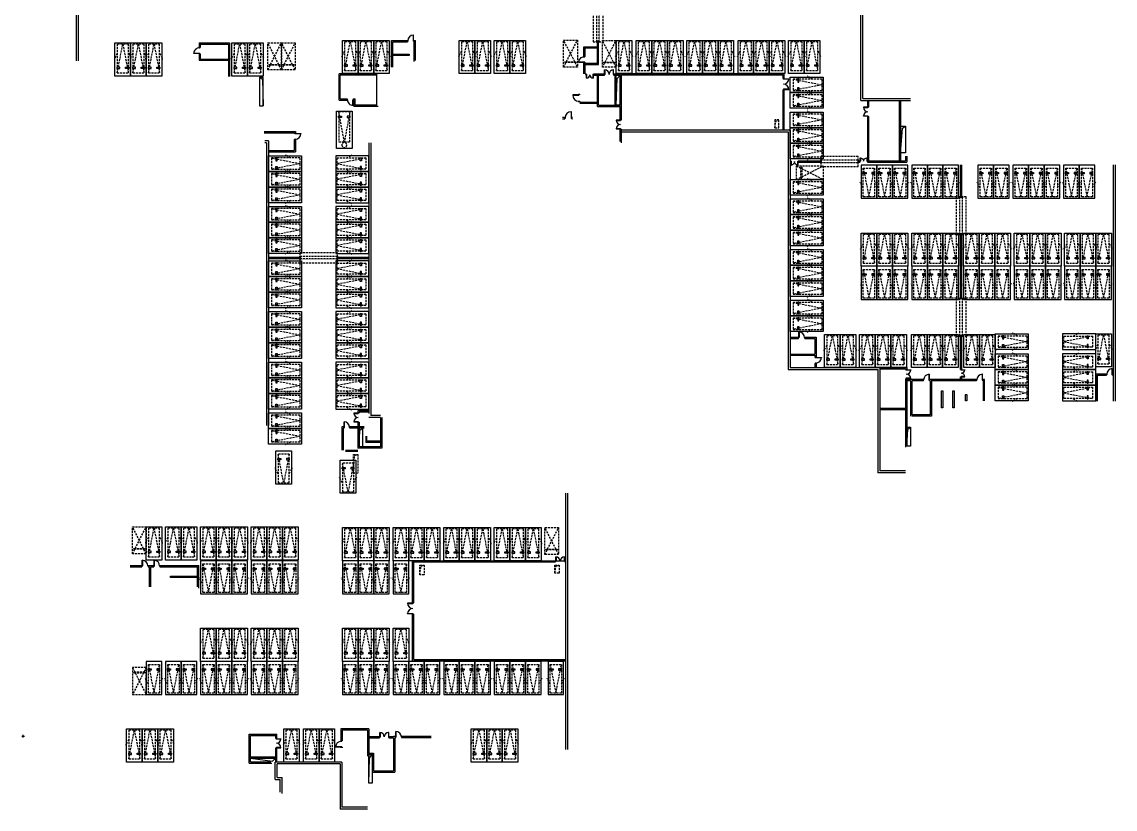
# Model space of a CAD drawing. Header units: millimetres. Extents: x -248992 to 1906102, y -24098 to 332602.
# Drawn here: x 242017 to 416967, y -11675 to 114218 of the extents above; entities that cross this region are included whole.
import ezdxf

# ---------------------------------------------------------------- set-up
doc = ezdxf.new("R2010")
doc.units = ezdxf.units.MM
doc.header["$LTSCALE"] = 100
for name, pattern in [('A6-DK-B1F$0$$0$HIDDEN2', [4.7625, 3.175, -1.5875]), ('A6-DK-B1F$0$HIDDEN2', [4.7625, 3.175, -1.5875]), ('A6-DK-B1F$0$X-DK-BF1$0$X-DK-BF1$0$DK-WALL-B1F$0$HIDDEN2', [4.7625, 3.175, -1.5875])]:
    doc.linetypes.add(name, pattern=pattern)
doc.layers.get('Defpoints').update_dxf_attribs({"color": 189})
for name, color, linetype in [('A6-DK-B1F$0$$0$A-DOOR', 190, 'Continuous'), ('A6-DK-B1F$0$$0$A-PRKG', 175, 'A6-DK-B1F$0$$0$HIDDEN2'), ('A6-DK-B1F$0$$0$A-WALL', 2, 'Continuous'), ('A6-DK-B1F$0$A-CONC', 30, 'Continuous'), ('A6-DK-B1F$0$A-DOOR', 190, 'Continuous'), ('A6-DK-B1F$0$A-HOLE-FLOR', 242, 'Continuous'), ('A6-DK-B1F$0$A-PRKG', 175, 'A6-DK-B1F$0$HIDDEN2'), ('A6-DK-B1F$0$A-PRKG-SIGN', 252, 'Continuous'), ('A6-DK-B1F$0$A-VOID', 221, 'A6-DK-B1F$0$HIDDEN2'), ('A6-DK-B1F$0$A-WALL', 2, 'Continuous'), ('A6-DK-B1F$0$G-CODT-BLDG', 102, 'Continuous'), ('A6-DK-B1F$0$X-DK-BF1$0$X-DK-BF1$0$DK-WALL-B1F$0$A-DOOR', 190, 'Continuous')]:
    doc.layers.add(name, color=color, linetype=linetype)

# ---------------------------------------------------------------- blocks, each defined once
blk = doc.blocks.new('A6-DK-B1F$0$侧放停车位')
blk.add_lwpolyline([(350, 5700), (1250, 900), (2150, 5700)])
blk.add_lwpolyline([(350, 5700), (2150, 5700), (2150, 900), (350, 900)], close=True)
blk.add_circle((1250, 370, 0), 400)
at = {"layer": 'A6-DK-B1F$0$A-PRKG-SIGN'}
for points in [[(0, -200), (2500, -200), (2500, 5800), (0, 5800)], [(300, 5000), (800, 5000), (800, 4800), (300, 4800)], [(2200, 5000), (1700, 5000), (1700, 4800), (2200, 4800)]]:
    blk.add_lwpolyline(points, close=True, dxfattribs=at)
blk = doc.blocks.new('A6-DK-B1F$0$标准车位')
blk.add_lwpolyline([(350, 4600), (1250, 0), (2150, 4600)])
blk.add_lwpolyline([(350, 4600), (2150, 4600), (2150, 0), (350, 0)], close=True)
at = {"layer": 'A6-DK-B1F$0$A-PRKG-SIGN'}
for points in [[(0, -200), (2500, -200), (2500, 5100), (0, 5100)], [(300, 3900), (800, 3900), (800, 3700), (300, 3700)], [(2200, 3900), (1700, 3900), (1700, 3700), (2200, 3700)]]:
    blk.add_lwpolyline(points, close=True, dxfattribs=at)
at = {"layer": 'Defpoints', "color": 8, "linetype": 'A6-DK-B1F$0$HIDDEN2', "extrusion": (-5.18032e-09, 4.96178e-22, 1), "elevation": 0}
for points in [[(350, 1500), (-145, 2357)], [(2150, 1500), (2645, 2357)]]:
    blk.add_lwpolyline(points, dxfattribs=at)
blk = doc.blocks.new('A6-DK-B1F$0$A-ZONE')
for points in [[(-200, 0), (200, 0)], [(0, -200), (0, 200)]]:
    blk.add_lwpolyline(points)
blk = doc.blocks.new('*U443')
at = {"linetype": 'ByBlock', "lineweight": -2}
for points in [[(0, -35), (50, -35), (50, 35), (0, 35)], [(1750, -35), (1800, -35), (1800, 35), (1750, 35)], [(85, -885), (85, -35), (50, -35), (50, -885)], [(1715, -885), (1715, -35), (1750, -35), (1750, -885)]]:
    blk.add_lwpolyline(points, close=True, dxfattribs=at)
for centre, start, end in [((50, -35), 270, 0), ((1750, -35), 180, 270)]:
    blk.add_arc(centre, 850, start, end, dxfattribs=at)
blk = doc.blocks.new('*U463')
at = {"linetype": 'ByBlock', "lineweight": -2}
for points in [[(0, 35), (50, 35), (50, -35), (0, -35)], [(85, 735), (85, 35), (50, 35), (50, 735)], [(1415, 735), (1415, 35), (1450, 35), (1450, 735)], [(1450, 35), (1500, 35), (1500, -35), (1450, -35)]]:
    blk.add_lwpolyline(points, close=True, dxfattribs=at)
for centre, start, end in [((50, 35), 0, 90), ((1450, 35), 90, 180)]:
    blk.add_arc(centre, 700, start, end, dxfattribs=at)
blk = doc.blocks.new('*U446')
at = {"layer": 'A6-DK-B1F$0$X-DK-BF1$0$X-DK-BF1$0$DK-WALL-B1F$0$A-DOOR', "linetype": 'A6-DK-B1F$0$X-DK-BF1$0$X-DK-BF1$0$DK-WALL-B1F$0$HIDDEN2'}
for p, q in [((-200, 6000), (-200, 0)), ((200, 6000), (200, 0))]:
    blk.add_line(p, q, dxfattribs=at)
blk.add_lwpolyline([(-800, 0), (800, 0), (800, 6000), (-800, 6000), (-800, 0)], close=True, dxfattribs=at)
at = {"layer": 'A6-DK-B1F$0$X-DK-BF1$0$X-DK-BF1$0$DK-WALL-B1F$0$A-DOOR'}
for points in [[(-208, 5935), (-210, 5935), (-210, 5925), (-200, 5925), (-200, 6000), (-260, 6000), (-260, 5925), (-250, 5925), (-250, 5935), (-252, 5935), (-252, 5927), (-258, 5927), (-258, 5998), (-202, 5998), (-202, 5927), (-208, 5927)], [(208, 5935), (210, 5935), (210, 5925), (200, 5925), (200, 6000), (260, 6000), (260, 5925), (250, 5925), (250, 5935), (252, 5935), (252, 5927), (258, 5927), (258, 5998), (202, 5998), (202, 5927), (208, 5927)], [(-208, 65), (-210, 65), (-210, 75), (-200, 75), (-200, 0), (-260, 0), (-260, 75), (-250, 75), (-250, 65), (-252, 65), (-252, 73), (-258, 73), (-258, 2), (-202, 2), (-202, 73), (-208, 73)], [(208, 65), (210, 65), (210, 75), (200, 75), (200, 0), (260, 0), (260, 75), (250, 75), (250, 65), (252, 65), (252, 73), (258, 73), (258, 2), (202, 2), (202, 73), (208, 73)]]:
    blk.add_lwpolyline(points, close=True, dxfattribs=at)
at = {"layer": 'A6-DK-B1F$0$X-DK-BF1$0$X-DK-BF1$0$DK-WALL-B1F$0$A-DOOR', "linetype": 'A6-DK-B1F$0$X-DK-BF1$0$X-DK-BF1$0$DK-WALL-B1F$0$HIDDEN2', "const_width": 20}
for points in [[(-230, 5998), (-230, 2)], [(230, 5998), (230, 2)]]:
    blk.add_lwpolyline(points, dxfattribs=at)
at = {"layer": 'A6-DK-B1F$0$X-DK-BF1$0$X-DK-BF1$0$DK-WALL-B1F$0$A-DOOR'}
for points in [[(-200, 5925), (200, 5925)], [(-200, 75), (200, 75)]]:
    blk.add_lwpolyline(points, dxfattribs=at)
blk = doc.blocks.new('A6-DK-B1F$0$$0$A$C46FA2BC5')
at = {"layer": 'A6-DK-B1F$0$$0$A-PRKG', "color": 6, "linetype": 'ByBlock'}
blk.add_lwpolyline([(-2200, 0), (0, 0), (0, -4300), (-2200, -4300)], close=True, dxfattribs=at)
at = {"layer": 'A6-DK-B1F$0$$0$A-PRKG', "color": 6}
for points in [[(0, -4300), (-2200, 0)], [(-2200, -4300), (0, 0)]]:
    blk.add_lwpolyline(points, dxfattribs=at)
blk.add_lwpolyline([(-2000, -3450), (-200, -3450), (-200, -3570), (-2000, -3570)], close=True, dxfattribs=at)
blk = doc.blocks.new('*U442')
at = {"linetype": 'ByBlock', "lineweight": -2}
for points in [[(0, -35), (50, -35), (50, 35), (0, 35)], [(1450, -35), (1500, -35), (1500, 35), (1450, 35)], [(85, -735), (85, -35), (50, -35), (50, -735)], [(1415, -735), (1415, -35), (1450, -35), (1450, -735)]]:
    blk.add_lwpolyline(points, close=True, dxfattribs=at)
for centre, start, end in [((50, -35), 270, 0), ((1450, -35), 180, 270)]:
    blk.add_arc(centre, 700, start, end, dxfattribs=at)
blk = doc.blocks.new('*U454')
at = {"color": 0, "linetype": 'ByBlock', "lineweight": -2}
for points in [[(50, 35), (0, 35), (0, -35), (50, -35)], [(85, 935), (85, 35), (50, 35), (50, 935)], [(1000, 35), (950, 35), (950, -35), (1000, -35)]]:
    blk.add_lwpolyline(points, close=True, dxfattribs=at)
blk.add_arc((50, 35), 900, 360, 90, dxfattribs=at)
blk = doc.blocks.new('*U453')
at = {"linetype": 'ByBlock', "lineweight": -2}
for points in [[(0, 35), (50, 35), (50, -35), (0, -35)], [(85, 585), (85, 35), (50, 35), (50, 585)], [(1115, 585), (1115, 35), (1150, 35), (1150, 585)], [(1150, 35), (1200, 35), (1200, -35), (1150, -35)]]:
    blk.add_lwpolyline(points, close=True, dxfattribs=at)
for centre, start, end in [((50, 35), 0, 90), ((1150, 35), 90, 180)]:
    blk.add_arc(centre, 550, start, end, dxfattribs=at)
blk = doc.blocks.new('*U457')
at = {"color": 0, "linetype": 'ByBlock', "lineweight": -2}
for points in [[(35, -50), (35, 0), (-35, 0), (-35, -50)], [(35, -1000), (35, -950), (-35, -950), (-35, -1000)], [(935, -85), (35, -85), (35, -50), (935, -50)]]:
    blk.add_lwpolyline(points, close=True, dxfattribs=at)
blk.add_arc((35, -50), 900, 270, 360, dxfattribs=at)
blk = doc.blocks.new('*U445')
at = {"color": 0, "linetype": 'ByBlock', "lineweight": -2}
for points in [[(-1000, -35), (-950, -35), (-950, 35), (-1000, 35)], [(-50, -35), (0, -35), (0, 35), (-50, 35)], [(-85, -935), (-85, -35), (-50, -35), (-50, -935)]]:
    blk.add_lwpolyline(points, close=True, dxfattribs=at)
blk.add_arc((-50, -35), 900, 180, 270, dxfattribs=at)
blk = doc.blocks.new('*U447')
at = {"color": 0, "linetype": 'ByBlock', "lineweight": -2}
for points in [[(-1000, 35), (-950, 35), (-950, -35), (-1000, -35)], [(-85, 935), (-85, 35), (-50, 35), (-50, 935)], [(-50, 35), (0, 35), (0, -35), (-50, -35)]]:
    blk.add_lwpolyline(points, close=True, dxfattribs=at)
blk.add_arc((-50, 35), 900, 90, 180, dxfattribs=at)
blk = doc.blocks.new('*U476')
at = {"linetype": 'ByBlock', "lineweight": -2}
for points in [[(0, 35), (50, 35), (50, -35), (0, -35)], [(85, 885), (85, 35), (50, 35), (50, 885)], [(1715, 885), (1715, 35), (1750, 35), (1750, 885)], [(1750, 35), (1800, 35), (1800, -35), (1750, -35)]]:
    blk.add_lwpolyline(points, close=True, dxfattribs=at)
for centre, start, end in [((50, 35), 0, 90), ((1750, 35), 90, 180)]:
    blk.add_arc(centre, 850, start, end, dxfattribs=at)
blk = doc.blocks.new('*U461')
at = {"color": 0, "linetype": 'ByBlock', "lineweight": -2}
for points in [[(-1100, 35), (-1050, 35), (-1050, -35), (-1100, -35)], [(-85, 1035), (-85, 35), (-50, 35), (-50, 1035)], [(-50, 35), (0, 35), (0, -35), (-50, -35)]]:
    blk.add_lwpolyline(points, close=True, dxfattribs=at)
blk.add_arc((-50, 35), 1000, 90, 180, dxfattribs=at)
blk = doc.blocks.new('*U467')
at = {"linetype": 'ByBlock', "lineweight": -2}
for points in [[(0, -35), (50, -35), (50, 35), (0, 35)], [(1150, -35), (1200, -35), (1200, 35), (1150, 35)], [(85, -585), (85, -35), (50, -35), (50, -585)], [(1115, -585), (1115, -35), (1150, -35), (1150, -585)]]:
    blk.add_lwpolyline(points, close=True, dxfattribs=at)
for centre, start, end in [((50, -35), 270, 0), ((1150, -35), 180, 270)]:
    blk.add_arc(centre, 550, start, end, dxfattribs=at)
blk = doc.blocks.new('*U468')
at = {"color": 0, "linetype": 'ByBlock', "lineweight": -2}
for points in [[(50, 35), (0, 35), (0, -35), (50, -35)], [(85, 935), (85, 35), (50, 35), (50, 935)], [(1000, 35), (950, 35), (950, -35), (1000, -35)]]:
    blk.add_lwpolyline(points, close=True, dxfattribs=at)
blk.add_arc((50, 35), 900, 360, 90, dxfattribs=at)
blk = doc.blocks.new('*U452')
at = {"color": 0, "linetype": 'ByBlock', "lineweight": -2}
for points in [[(50, 35), (0, 35), (0, -35), (50, -35)], [(85, 935), (85, 35), (50, 35), (50, 935)], [(1000, 35), (950, 35), (950, -35), (1000, -35)]]:
    blk.add_lwpolyline(points, close=True, dxfattribs=at)
blk.add_arc((50, 35), 900, 360, 90, dxfattribs=at)
blk = doc.blocks.new('*U458')
at = {"color": 0, "linetype": 'ByBlock', "lineweight": -2}
for points in [[(-1000, -35), (-950, -35), (-950, 35), (-1000, 35)], [(-50, -35), (0, -35), (0, 35), (-50, 35)], [(-85, -935), (-85, -35), (-50, -35), (-50, -935)]]:
    blk.add_lwpolyline(points, close=True, dxfattribs=at)
blk.add_arc((-50, -35), 900, 180, 270, dxfattribs=at)
blk = doc.blocks.new('*U469')
at = {"linetype": 'ByBlock', "lineweight": -2}
for points in [[(35, 1150), (35, 1200), (-35, 1200), (-35, 1150)], [(35, 0), (35, 50), (-35, 50), (-35, 0)], [(585, 1115), (35, 1115), (35, 1150), (585, 1150)], [(585, 85), (35, 85), (35, 50), (585, 50)]]:
    blk.add_lwpolyline(points, close=True, dxfattribs=at)
for centre, start, end in [((35, 1150), 270, 0), ((35, 50), 0, 90)]:
    blk.add_arc(centre, 550, start, end, dxfattribs=at)
blk = doc.blocks.new('*U471')
at = {"linetype": 'ByBlock', "lineweight": -2}
for points in [[(-585, 1115), (-35, 1115), (-35, 1150), (-585, 1150)], [(-585, 85), (-35, 85), (-35, 50), (-585, 50)], [(-35, 1150), (-35, 1200), (35, 1200), (35, 1150)], [(-35, 0), (-35, 50), (35, 50), (35, 0)]]:
    blk.add_lwpolyline(points, close=True, dxfattribs=at)
for centre, start, end in [((-35, 1150), 180, 270), ((-35, 50), 90, 180)]:
    blk.add_arc(centre, 550, start, end, dxfattribs=at)
blk = doc.blocks.new('*U473')
at = {"color": 0, "linetype": 'ByBlock', "lineweight": -2}
for points in [[(50, -35), (0, -35), (0, 35), (50, 35)], [(1000, -35), (950, -35), (950, 35), (1000, 35)], [(85, -935), (85, -35), (50, -35), (50, -935)]]:
    blk.add_lwpolyline(points, close=True, dxfattribs=at)
blk.add_arc((50, -35), 900, 270, 0, dxfattribs=at)

msp = doc.modelspace()

# ---------------------------------------------------------------- linework, layer by layer
at = {"layer": 'A6-DK-B1F$0$$0$A-WALL'}
for p, q in [((293516.9, 49440), (293516.9, 49240)), ((294516.9, 49440), (294516.9, 49240)), ((293266.8, -775, 0), (293066.8, -775, 0)), ((301796.9, -75, 0), (301496.9, -75, 0)), ((301796.9, -275), (301696.9, -275)), ((301796.9, -75), (301796.9, -275)), ((302796.9, -75), (302796.9, -275)), ((307516.9, -75), (302796.9, -75, 0)), ((307516.9, -275), (302796.9, -275)), ((293266.8, -1775, 0), (293066.8, -1775, 0))]:
    msp.add_line(p, q, dxfattribs=at)
at = {"layer": 'A6-DK-B1F$0$A-CONC'}
for p, q in [((376266.9, 101640, 0), (376266.9, 152400)), ((376566.9, 101940, 0), (376566.9, 152100)), ((250716.9, 127600), (250716.9, 107970)), ((251016.9, 127600), (251016.9, 107970)), ((337946.9, 96950), (364966.9, 96950)), ((337946.9, 96650), (364666.9, 96650)), ((364666.9, 96650), (364666.9, 58630)), ((364966.9, 96950), (364966.9, 58930)), ((281466.9, 95200), (280872.1, 95200)), ((281166.9, 94900), (280872.1, 94900)), ((281166.9, 94900), (281166.9, 49650)), ((281466.9, 95200), (281466.9, 49650)), ((297566.9, 94900), (297566.9, 51600, 0)), ((297866.9, 94900), (297866.9, 51250)), ((416666.9, 91358.9), (416666.9, 53560)), ((416966.9, 91358.9), (416966.9, 53560)), ((364666.9, 58630), (379016.9, 58630)), ((364966.9, 58930), (379316.9, 58930)), ((379016.9, 58630), (379016.9, 42110)), ((379316.9, 58930), (379316.9, 42410)), ((299413, 50950), (297566.9, 50950)), ((299413, 51250), (297866.9, 51250)), ((383416.9, 42110), (379016.9, 42110)), ((383416.9, 42410), (379316.9, 42410)), ((329016.9, 38850), (329016.9, -2125)), ((329316.9, 38850), (329316.9, -2125)), ((282527.1, -6950, 0), (282527.1, -4150, 0)), ((293226.9, -4150), (282536.2, -4150, 0)), ((292926.9, -4450), (282877.1, -4450, 0)), ((282877.1, -6600, 0), (282877.1, -4450, 0)), ((292926.9, -4450), (292926.9, -11675)), ((293226.9, -4150), (293226.9, -11375)), ((282527.1, -6950, 0), (283326.9, -6950)), ((282877.1, -6600, 0), (283676.9, -6600)), ((283326.9, -8971), (283326.9, -6950)), ((283676.9, -9175.8), (283676.9, -6600)), ((297316.9, -11675), (292926.9, -11675)), ((297316.9, -11375), (293226.9, -11375))]:
    msp.add_line(p, q, dxfattribs=at)
at = {"layer": 'A6-DK-B1F$0$A-CONC', "elevation": 0}
for points in [[(376266.9, 101640), (383116.9, 101640), (383116.9, 101640)], [(376566.9, 101940), (382716.9, 101940), (382716.9, 101940), (384216.9, 101940)], [(383116.9, 101640), (384216.9, 101640)]]:
    msp.add_lwpolyline(points, dxfattribs=at)
at = {"layer": 'A6-DK-B1F$0$A-HOLE-FLOR'}
for points in [[(280611.9, 105305), (280061.9, 105305), (280061.9, 100805), (280611.9, 100805)], [(337136.9, 105690), (337746.9, 105690), (337746.9, 100890), (337136.9, 100890)], [(382616.9, 97538.9), (383418, 97538.9), (383418, 93260), (382616.9, 93260)], [(296566.9, 49240), (295966.9, 49240), (295966.9, 46250), (296566.9, 46250)], [(297526.8, -2905.1), (298076.8, -2905.1), (298076.8, -7545), (297526.8, -7545)]]:
    msp.add_lwpolyline(points, close=True, dxfattribs=at)
for points in [[(280061.9, 105305), (280506.1, 105067.6), (280611.6, 100805)], [(337136.9, 100890), (337283.5, 105165.2), (337746.9, 105690)], [(382616.9, 93260), (382942.9, 97233.5), (383416.9, 97538.9)], [(295966.9, 46250), (296117.3, 48942.7), (296566.9, 49240)], [(383617.2, 46390), (383794.9, 49061.9), (384216.9, 49390)], [(297526.8, -7535), (297632.7, -3528.9), (298076.8, -2905.1)]]:
    msp.add_lwpolyline(points, dxfattribs=at)
at = {"layer": 'A6-DK-B1F$0$A-HOLE-FLOR', "elevation": 0}
msp.add_lwpolyline([(383616.9, 49390), (384216.9, 49390), (384216.9, 46390), (383616.9, 46390)], close=True, dxfattribs=at)
msp.add_lwpolyline([(278597.3, -3520), (282143.1, -3980.9), (282637.1, -3520)], dxfattribs=at)
at = {"layer": 'A6-DK-B1F$0$A-VOID'}
for points in [[(363166.9, 97250), (363166.9, 98550), (362516.9, 98550), (362516.9, 97250)], [(295066.9, 45040), (295766.9, 45040), (295766.9, 42040), (295066.9, 42040)], [(305716.9, 27350), (306416.9, 27350), (306416.9, 25800), (305716.9, 25800)], [(327316.9, 27350), (328016.9, 27350), (328016.9, 26050), (327316.9, 26050)]]:
    msp.add_lwpolyline(points, close=True, dxfattribs=at)
for points in [[(362516.9, 97250), (362671.6, 98329.8), (363166.9, 98550)], [(295066.9, 42040), (295255.5, 44859.3), (295766.9, 45040)], [(305716.9, 25800), (305888.5, 27164.5), (306416.9, 27350)], [(327316.9, 26050), (327486.9, 27165.7), (328016.9, 27350)]]:
    msp.add_lwpolyline(points, dxfattribs=at)
at = {"layer": 'A6-DK-B1F$0$A-WALL'}
for p, q in [((270371.9, 110850, 0), (270371.9, 110125)), ((270371.9, 110850, 0), (275266.9, 110850, 0)), ((270571.9, 110650, 0), (270571.9, 110125)), ((270571.9, 110650, 0), (275066.9, 110650, 0)), ((275066.9, 110650, 0), (275066.9, 105505, 0)), ((275266.9, 110850, 0), (275266.9, 105505, 0)), ((301166.9, 111250), (303716.9, 111250, 0)), ((301166.9, 106990), (301166.9, 111250)), ((301366.9, 111050, 0), (303716.9, 111050, 0)), ((301366.9, 106990), (301366.9, 111050)), ((303716.9, 111250), (303716.9, 111050)), ((304716.9, 111250, 0), (305016.9, 111250, 0)), ((304716.9, 111250), (304716.9, 111050)), ((304716.9, 111050, 0), (304816.9, 111050, 0)), ((304816.9, 107860, 0), (304816.9, 111050, 0)), ((305016.9, 108060, 0), (305016.9, 111250, 0)), ((331966.9, 110250), (334116.9, 110250)), ((331966.9, 108700), (331966.9, 110250)), ((334116.9, 107600), (334116.9, 111050)), ((334316.9, 111050, 0), (334116.9, 111050, 0)), ((334316.9, 107400), (334316.9, 111050)), ((270371.9, 110125), (270571.9, 110125)), ((270371.9, 109125), (270371.9, 108075)), ((270371.9, 109125), (270571.9, 109125)), ((270571.9, 109125), (270571.9, 108275)), ((332166.9, 108700), (331966.9, 108700)), ((332166.9, 110050), (334116.9, 110050)), ((332166.9, 108700), (332166.9, 110050)), ((270371.9, 108075), (275266.9, 108075)), ((270571.9, 108275), (275066.9, 108275)), ((331966.9, 105900), (331966.9, 107700)), ((332166.9, 107700), (331966.9, 107700)), ((331966.9, 107600), (334116.9, 107600)), ((332166.9, 105900), (332166.9, 107700)), ((332166.9, 107400), (334316.9, 107400)), ((299026.9, 105890), (292766.9, 105890)), ((292766.9, 101700), (292766.9, 105890)), ((298826.9, 105690), (292966.9, 105690)), ((292966.9, 101900), (292966.9, 105690)), ((298826.9, 100890), (298826.9, 105690)), ((332166.9, 105900), (332306.9, 105900)), ((332306.9, 105700), (332306.9, 105900)), ((333506.9, 105890), (335226.9, 105890)), ((333506.9, 105690), (333506.9, 105890)), ((333506.9, 105690), (335226.9, 105690)), ((334106.9, 100690), (334106.9, 105690)), ((334306.9, 100890), (334306.9, 105690)), ((335226.9, 105690), (335226.9, 105890)), ((336726.9, 105890), (337746.9, 105890)), ((336726.9, 105690), (336726.9, 105890)), ((336726.9, 105690), (337746.9, 105690)), ((336936.9, 100890), (336936.9, 105690)), ((337136.9, 100890), (337136.9, 105690)), ((337746.9, 105950), (363966.9, 105950)), ((337746.9, 100890), (337746.9, 105950)), ((337946.9, 105750), (363766.9, 105750)), ((337946.9, 98550), (337946.9, 105740)), ((363766.9, 105750), (363766.9, 105150)), ((363766.9, 105150), (363966.9, 105150)), ((363966.9, 105950), (363966.9, 105150)), ((363766.9, 103350), (363766.9, 96950)), ((363766.9, 103350), (363966.9, 103350)), ((363966.9, 103350), (363966.9, 96950)), ((292766.9, 101700), (294066.9, 101700)), ((292966.9, 101900), (294066.9, 101900)), ((294066.9, 101700), (294066.9, 101900)), ((295066.9, 101700), (295066.9, 101900)), ((295066.9, 101900), (295366.9, 101900)), ((295066.9, 101700), (295166.9, 101700)), ((295166.9, 100690), (295166.9, 101700)), ((295366.9, 100890), (295366.9, 101900)), ((331106.9, 102580.6), (331106.9, 102670)), ((331306.9, 102580.6), (331106.9, 102580.6)), ((331306.9, 101480.6), (331106.9, 101480.6)), ((331306.9, 102580.6), (331306.9, 102670)), ((377316.9, 101640, 0), (377316.9, 100605, 0)), ((377516.9, 101640, 0), (377516.9, 100605, 0)), ((382416.9, 101638.9, 0), (382416.9, 92000, 0)), ((382616.9, 101638.9, 0), (382616.9, 92000, 0)), ((299026.9, 100690), (295166.9, 100690)), ((298826.9, 100890), (295366.9, 100890)), ((331306.9, 101400), (334106.9, 101400)), ((331306.9, 101200), (334106.9, 101200)), ((334106.9, 100690), (337746.9, 100690)), ((334306.9, 100890), (337746.9, 100890)), ((337746.9, 98550), (337746.9, 100690)), ((377316.9, 100605, 0), (377516.9, 100605, 0)), ((328906.9, 98900), (328506.9, 98900)), ((328506.9, 98700), (328906.9, 98700)), ((328906.9, 98700), (328906.9, 98900)), ((330106.9, 98900), (330006.9, 98900)), ((330006.9, 98700), (330006.9, 98900)), ((330006.9, 98700), (330106.9, 98700)), ((337746.9, 98550), (337946.9, 98550)), ((377316.9, 99105, 0), (377316.9, 92000, 0)), ((377316.9, 99105, 0), (377516.9, 99105, 0)), ((377516.9, 99105, 0), (377516.9, 92000, 0)), ((280811.9, 96695), (285816.9, 96695)), ((280811.9, 96495), (285616.9, 96495)), ((285616.9, 96495), (285616.9, 96395)), ((285616.9, 96395), (285816.9, 96395)), ((285816.9, 96695), (285816.9, 96395)), ((337746.9, 96950), (337746.9, 97050)), ((337746.9, 95100), (337746.9, 97050)), ((337746.9, 97050), (337946.9, 97050)), ((337946.9, 96950), (337946.9, 97050)), ((337946.9, 94900), (337946.9, 97050)), ((285616.9, 95395), (285616.9, 93650)), ((285616.9, 95395), (285816.9, 95395)), ((285816.9, 95395), (285816.9, 93450)), ((281466.9, 93650), (285616.9, 93650)), ((281466.9, 93450), (285816.9, 93450)), ((383416.9, 92750, 0), (383416.9, 92000, 0)), ((383616.9, 92750, 0), (383616.9, 91800, 0)), ((364966.9, 92000, 0), (365066.9, 92000, 0)), ((364966.9, 91800, 0), (365066.9, 91800, 0)), ((365066.9, 92000, 0), (365066.9, 91800)), ((366266.9, 92000, 0), (369866.9, 92000, 0)), ((366266.9, 92000, 0), (366266.9, 91800)), ((366266.9, 91800, 0), (369866.9, 91800, 0)), ((369866.9, 92000, 0), (369866.9, 91800, 0)), ((375866.9, 92000, 0), (376116.9, 92000, 0)), ((375866.9, 92000, 0), (375866.9, 91800, 0)), ((375866.9, 91800, 0), (376116.9, 91800, 0)), ((376116.9, 92000, 0), (376116.9, 91800, 0)), ((377316.9, 92000, 0), (383416.9, 92000, 0)), ((377316.9, 91800, 0), (383616.9, 91800, 0)), ((392216.9, 86230, 0), (392216.9, 91350, 0)), ((392416.9, 86230, 0), (392416.9, 91350, 0)), ((392416.9, 86230, 0), (392216.9, 86230, 0)), ((392216.9, 69980, 0), (392216.9, 80230, 0)), ((392416.9, 80230, 0), (392216.9, 80230, 0)), ((392416.9, 69980, 0), (392416.9, 80230, 0)), ((281466.9, 76600), (286516.9, 76600)), ((281466.9, 76400), (286516.9, 76400)), ((286516.9, 76600), (286516.9, 76400, 0)), ((292516.9, 76600), (297566.9, 76600)), ((292516.9, 76600, 0), (292516.9, 76400, 0)), ((292516.9, 76400), (297566.9, 76400)), ((392416.9, 69980, 0), (392216.9, 69980, 0)), ((364966.9, 63800), (366316.9, 63800)), ((364966.9, 63600), (366316.9, 63600)), ((366316.9, 63600), (366316.9, 63800)), ((367316.9, 63800), (369116.9, 63800)), ((367316.9, 63600), (367316.9, 63800)), ((367316.9, 63600), (368916.9, 63600)), ((368916.9, 63600), (368916.9, 61100)), ((369116.9, 63800), (369116.9, 60600)), ((392216.9, 58630, 0), (392216.9, 63980, 0)), ((392416.9, 63980, 0), (392216.9, 63980, 0)), ((392416.9, 58630, 0), (392416.9, 63980, 0)), ((364966.9, 61100), (368916.9, 61100)), ((364966.9, 60900), (368916.9, 60900)), ((368916.9, 60900), (368916.9, 60600)), ((368916.9, 60600), (369116.9, 60600)), ((368916.9, 59600), (368916.9, 58930)), ((368916.9, 59600), (369116.9, 59600)), ((369116.9, 59600), (369116.9, 58930)), ((379316.9, 58930, 0), (383616.9, 58930, 0)), ((379316.9, 58730, 0), (383416.9, 58730, 0)), ((383416.9, 58730, 0), (383416.9, 58630, 0)), ((383416.9, 58630, 0), (383616.9, 58630, 0)), ((383616.9, 58930, 0), (383616.9, 58630, 0)), ((392216.9, 58630, 0), (392416.9, 58630, 0)), ((413866.9, 57930), (415566.9, 57930)), ((413866.9, 57930), (413866.9, 53560)), ((415566.9, 57730), (415566.9, 57930)), ((416566.9, 57930), (416666.9, 57930)), ((416566.9, 57730), (416566.9, 57930)), ((383416.9, 57130, 0), (383416.9, 46200)), ((383416.9, 57130, 0), (383616.9, 57130, 0)), ((383616.9, 57130, 0), (383616.9, 46400)), ((386276.9, 57030), (383616.9, 57030)), ((384216.9, 56830), (383616.9, 56830)), ((384216.9, 56830), (384216.9, 51190)), ((384416.9, 56830), (384416.9, 51390)), ((386276.9, 56830), (384416.9, 56830)), ((386276.9, 56830), (386276.9, 57030)), ((387576.9, 57030), (387276.9, 57030)), ((387276.9, 56830), (387276.9, 57030)), ((394776.9, 57030, 0), (387276.9, 57030)), ((387376.9, 56830), (387276.9, 56830)), ((387376.9, 56830), (387376.9, 51390)), ((387576.9, 57030), (387576.9, 51190)), ((394776.9, 56830, 0), (387576.9, 56830, 0)), ((392216.9, 57030, 0), (392216.9, 57430, 0)), ((392216.9, 57430, 0), (392416.9, 57430, 0)), ((392416.9, 57030, 0), (392416.9, 57430, 0)), ((394776.9, 56830), (394776.9, 57030)), ((396076.9, 57030, 0), (395776.9, 57030, 0)), ((395776.9, 56830), (395776.9, 57030)), ((395876.9, 56830, 0), (395776.9, 56830, 0)), ((395876.9, 53610, 0), (395876.9, 56830, 0)), ((396076.9, 53610, 0), (396076.9, 57030, 0)), ((414066.9, 57730), (415566.9, 57730)), ((414066.9, 57730), (414066.9, 53560)), ((416566.9, 57730), (416666.9, 57730)), ((295766.9, 52000), (295766.9, 51700)), ((297566.9, 52000, 0), (295766.9, 52000, 0)), ((295766.9, 51800, 0), (295766.9, 51700, 0)), ((295766.9, 51700), (295966.9, 51700)), ((295966.9, 51800), (295966.9, 51700)), ((297566.9, 51800, 0), (295966.9, 51800, 0)), ((299426.9, 50950), (299426.9, 46240)), ((299626.9, 50950), (299626.9, 46040)), ((383416.9, 52370), (379316.9, 52370)), ((383416.9, 52170), (379316.9, 52170)), ((387376.9, 51390), (384416.9, 51390)), ((387576.9, 51190), (384416.9, 51190)), ((293216.9, 49440), (293216.9, 45750)), ((293516.9, 49440), (293216.9, 49440)), ((293416.9, 49240), (293416.9, 45750)), ((293516.9, 49240), (293416.9, 49240)), ((296766.9, 49440), (294516.9, 49440)), ((296766.9, 49240), (294516.9, 49240)), ((295766.9, 50200), (295766.9, 46040)), ((295766.9, 50200), (295966.9, 50200)), ((295966.9, 50200), (295966.9, 46240)), ((296566.9, 49240), (295966.9, 49240)), ((297066.9, 47970), (297066.9, 46950)), ((297166.9, 47970), (297166.9, 47150)), ((293816.9, 45750), (295766.9, 45750)), ((293816.9, 45550), (295766.9, 45550)), ((299626.9, 46040), (295766.9, 46040)), ((299426.9, 46240), (295966.9, 46240)), ((299426.9, 46950), (297066.9, 46950)), ((299426.9, 47150), (297166.9, 47150)), ((304516.9, 21300), (304516.9, 28050)), ((304516.9, 28050), (329016.9, 28050)), ((327416.9, 28050), (327416.9, 27850)), ((328916.9, 28050), (328916.9, 27850)), ((259366.9, 27290), (261216.9, 27290)), ((259366.9, 27090), (261216.9, 27090)), ((261216.9, 27290), (261216.9, 27090)), ((262216.9, 27290), (263116.9, 27290)), ((262216.9, 27290), (262216.9, 27090)), ((262216.9, 27090), (262466.9, 27090, 0)), ((262466.9, 23850, 0), (262466.9, 27090, 0)), ((262666.9, 23850, 0), (262666.9, 27090, 0)), ((262666.9, 27090, 0), (263116.9, 27090)), ((263116.9, 27290), (263116.9, 27090)), ((264116.9, 27290), (270316.9, 27290)), ((264116.9, 27290), (264116.9, 27090)), ((264116.9, 27090), (270116.9, 27090)), ((270116.9, 23850), (270116.9, 27090)), ((270316.9, 23650), (270316.9, 27290)), ((304716.9, 21300), (304716.9, 27850)), ((304716.9, 27850), (327416.9, 27850)), ((328916.9, 27850), (329016.9, 27850)), ((304516.9, 21300), (304716.9, 21300)), ((304516.9, 12050), (304516.9, 19500)), ((304516.9, 19500), (304716.9, 19500)), ((304716.9, 12250), (304716.9, 19500)), ((304716.4, 12250), (329016.9, 12250)), ((304516.4, 12050), (329016.9, 12050)), ((278397.3, 300, 0), (282837.1, 300, 0)), ((278397.3, -4335, 0), (278397.3, 300, 0)), ((278597.3, 100, 0), (282637.1, 100, 0)), ((278597.3, -4135, 0), (278597.3, 100, 0)), ((282637.1, -400, 0), (282637.1, 100, 0)), ((282837.1, -400, 0), (282837.1, 300, 0)), ((293066.8, 1150, 0), (293066.8, -775, 0)), ((297526.8, 1150, 0), (293066.8, 1150, 0)), ((293266.8, 950, 0), (293266.8, -775, 0)), ((297326.8, 950, 0), (293266.8, 950, 0)), ((297326.8, 950, 0), (297326.8, -3205.1, 0)), ((297526.8, 1150, 0), (297526.8, -3205.1, 0)), ((282637.1, -400, 0), (282837.1, -400, 0)), ((297526.8, -75, 0), (299266.9, -75, 0)), ((297526.8, -275, 0), (299266.9, -275, 0)), ((299266.9, -75, 0), (299266.9, -275, 0)), ((300766.9, -75, 0), (301496.9, -75, 0)), ((300766.9, -75, 0), (300766.9, -275, 0)), ((300766.9, -275, 0), (301496.9, -275, 0)), ((301496.9, -75, 0), (301496.9, -75, 0)), ((301496.9, -275, 0), (301496.9, -5575, 0)), ((301696.9, -275, 0), (301696.9, -5775, 0)), ((278597.3, -3320), (282637.1, -3320, 0)), ((282637.1, -4150, 0), (282637.1, -1900, 0)), ((282637.1, -1900, 0), (282837.1, -1900, 0)), ((282837.1, -4150, 0), (282837.1, -1900, 0)), ((293066.8, -1775, 0), (293066.8, -1875)), ((293266.8, -1775, 0), (293266.8, -1875)), ((297326.8, -2903.1, 0), (298076.9, -2903.1, 0)), ((297526.8, -2703.1, 0), (298276.9, -2703.1, 0)), ((298076.9, -2903.1, 0), (298076.9, -5775, 0)), ((298276.9, -2703.1, 0), (298276.9, -5575, 0)), ((278397.3, -4335, 0), (282037.1, -4335, 0)), ((278597.3, -3520), (282637.1, -3520, 0)), ((278597.3, -4135, 0), (281837.1, -4135, 0)), ((298076.9, -5775, 0), (301696.9, -5775, 0)), ((298276.9, -5575, 0), (301496.9, -5575, 0))]:
    msp.add_line(p, q, dxfattribs=at)
for points in [[(301366.9, 109049.5), (303984.6, 109049.5), (303984.6, 108849.5), (301366.9, 108849.5)], [(389196.9, 55190), (389396.9, 55190), (389396.9, 52490), (389196.9, 52490)], [(390996.9, 55190), (391196.9, 55190), (391196.9, 52490), (390996.9, 52490)], [(393016.9, 54610), (393216.9, 54610), (393216.9, 53610), (393016.9, 53610)]]:
    msp.add_lwpolyline(points, close=True, dxfattribs=at)
for points in [[(331106.9, 101480.6), (331106.9, 101400)], [(331306.9, 101480.6), (331306.9, 101400)]]:
    msp.add_lwpolyline(points, dxfattribs=at)
at = {"layer": 'A6-DK-B1F$0$A-WALL', "elevation": 2600}
msp.add_lwpolyline([(265816.6, 25589.6), (270116.9, 25589.6), (270116.9, 25389.6), (265816.6, 25389.6)], close=True, dxfattribs=at)

# ---------------------------------------------------------------- block references
at = {"layer": 'A6-DK-B1F$0$$0$A-DOOR'}
for p in [(293516.9, 49340), (301796.9, -175)]:
    msp.add_blockref('*U452', p, dxfattribs=at)
at = {"layer": 'A6-DK-B1F$0$$0$A-DOOR', "rotation": 270}
msp.add_blockref('*U458', (293166.8, -1775, 0), dxfattribs=at)
at = {"layer": 'A6-DK-B1F$0$A-DOOR'}
for name, p in [('*U447', (304716.9, 111150)), ('*U461', (330006.9, 98800)), ('*U454', (366316.9, 63700)), ('*U457', (369016.9, 60600)), ('*U447', (387276.9, 56930)), ('*U447', (395776.9, 56930)), ('*U447', (416566.9, 57830)), ('*U468', (261216.9, 27190)), ('*U468', (263116.9, 27190)), ('*U463', (327416.9, 27950)), ('*U463', (299266.9, -175, 0))]:
    msp.add_blockref(name, p, dxfattribs=at)
for name, p, rotation in [('*U454', (270471.9, 109125), 90), ('*U453', (333506.9, 105800), 180), ('*U442', (336726.9, 105790), 180), ('*U443', (363866.9, 103350), 90), ('*U454', (295066.9, 101800), 180), ('*U461', (331206.9, 102580.6), 90), ('*U463', (377416.9, 99105, 0), 90), ('*U463', (337846.9, 97050), 90), ('*U445', (285716.9, 96395), 90), ('*U442', (383516.9, 57130, 0), 90), ('*U467', (392316.9, 57430, 0), 90), ('*U463', (295866.9, 50200), 90), ('*U476', (304616.9, 19500), 90), ('*U442', (282737.1, -1900, 0), 90)]:
    msp.add_blockref(name, p, dxfattribs=dict(at, rotation=rotation))
at = {"layer": 'A6-DK-B1F$0$A-DOOR', "xscale": -1}
for name, p, rotation in [('*U473', (332066.9, 107700), 270), ('*U469', (366266.9, 91900, 0), 90), ('*U471', (377316.9, 91900, 0), 90)]:
    msp.add_blockref(name, p, dxfattribs=dict(at, rotation=rotation))
at = {"layer": 'A6-DK-B1F$0$A-PRKG', "linetype": 'ByBlock', "extrusion": (-5.18032e-09, -4.99113e-22, -1), "zscale": -1, "rotation": 180}
for p in [(-256916.9, 110650, 0), (-259416.9, 110650, 0), (-261916.9, 110650, 0), (-275616.9, 110650, 0), (-278116.9, 110650, 0), (-293316.9, 111050, 0), (-295816.9, 111050, 0), (-298316.9, 111050, 0), (-312016.9, 111050, 0), (-314516.9, 111050, 0), (-317616.9, 111050, 0), (-320116.9, 111050, 0), (-337116.9, 111050, 0), (-340316.9, 111050, 0), (-342816.9, 111050, 0), (-345316.9, 111050, 0), (-348416.9, 111050, 0), (-350916.9, 111050, 0), (-353416.9, 111050, 0), (-356616.9, 111050, 0), (-359116.9, 111050, 0), (-361616.9, 111050, 0), (-364716.9, 111050, 0), (-367216.9, 111050, 0), (-376316.9, 80230, 0), (-378816.9, 80230, 0), (-381316.9, 80230, 0), (-384416.9, 80230, 0), (-386916.9, 80230, 0), (-389416.9, 80230, 0), (-392716.9, 80230, 0), (-395216.9, 80230, 0), (-397716.9, 80230, 0), (-400816.9, 80230, 0), (-403316.9, 80230, 0), (-405816.9, 80230, 0), (-408866.9, 80230, 0), (-411366.9, 80230, 0), (-413866.9, 80230, 0), (-370466.9, 64030, 0), (-372966.9, 64030, 0), (-376066.9, 64030, 0), (-378566.9, 64030, 0), (-381066.9, 64030, 0), (-384366.9, 64030, 0), (-386866.9, 64030, 0), (-389366.9, 64030, 0), (-392766.9, 64030, 0), (-395266.9, 64030, 0), (-413866.9, 64130, 0), (-261916.9, 33250, 0), (-265016.9, 33250, 0), (-267516.9, 33250, 0), (-270616.9, 33250, 0), (-273116.9, 33250, 0), (-275616.9, 33250, 0), (-278716.9, 33250, 0), (-281216.9, 33250, 0), (-283716.9, 33250, 0), (-293316.9, 33150, 0), (-295816.9, 33150, 0), (-298316.9, 33150, 0), (-301416.9, 33150, 0), (-303916.9, 33150, 0), (-306416.9, 33150, 0), (-309516.9, 33150, 0), (-312016.9, 33150, 0), (-314516.9, 33150, 0), (-317616.9, 33150, 0), (-320116.9, 33150, 0), (-322616.9, 33150, 0), (-270616.9, 17050, 0), (-273116.9, 17050, 0), (-275616.9, 17050, 0), (-278716.9, 17050, 0), (-281216.9, 17050, 0), (-283716.9, 17050, 0), (-293316.9, 17050, 0), (-295816.9, 17050, 0), (-298316.9, 17050, 0), (-301416.9, 17050, 0), (-258766.9, 950, 0), (-261266.9, 950, 0), (-263766.9, 950, 0), (-283916.9, 950, 0), (-287066.9, 950, 0), (-289566.9, 950, 0), (-313897.3, 950, 0), (-316397.3, 950, 0), (-318897.3, 950, 0)]:
    msp.add_blockref('A6-DK-B1F$0$标准车位', p, dxfattribs=at)
at = {"layer": 'A6-DK-B1F$0$A-PRKG'}
for p in [(283567.2, 110850, 0), (285767.2, 110850, 0), (330916.9, 111300), (337116.9, 111250, 0), (261916.9, 33450, 0), (327916.9, 33350, 0)]:
    msp.add_blockref('A6-DK-B1F$0$$0$A$C46FA2BC5', p, dxfattribs=at)
at = {"layer": 'A6-DK-B1F$0$A-PRKG', "linetype": 'ByBlock', "extrusion": (-4.97963e-22, 5.18032e-09, -1), "zscale": -1, "rotation": 270}
for p in [(-370066.9, 105400, 0), (-370066.9, 102900, 0), (-370066.9, 99800, 0), (-370066.9, 97300, 0), (-370066.9, 94800, 0), (-286566.9, 92800, 0), (-286566.9, 90300, 0), (-286566.9, 87800, 0), (-370066.9, 89000, 0), (-370066.9, 85900, 0), (-286566.9, 84700, 0), (-286566.9, 82200, 0), (-370066.9, 83400, 0), (-370066.9, 80900, 0), (-286566.9, 79700, 0), (-370066.9, 77800, 0), (-286566.9, 76000, 0), (-370066.9, 75300, 0), (-286566.9, 73500, 0), (-370066.9, 72800, 0), (-286566.9, 71000, 0), (-370066.9, 69700, 0), (-286566.9, 67900, 0), (-370066.9, 67200, 0), (-286566.9, 65400, 0), (-286566.9, 62900, 0), (-286566.9, 59800, 0), (-286566.9, 57300, 0), (-286566.9, 54800, 0), (-286566.9, 51700, 0), (-286566.9, 49200, 0)]:
    msp.add_blockref('A6-DK-B1F$0$标准车位', p, dxfattribs=at)
at = {"layer": 'A6-DK-B1F$0$A-PRKG', "linetype": 'ByBlock', "extrusion": (-5.18032e-09, 8.27883e-22, 1), "xscale": -1}
msp.add_blockref('A6-DK-B1F$0$侧放停车位', (294866.9, 94150, 0), dxfattribs=at)
at = {"layer": 'A6-DK-B1F$0$A-PRKG', "linetype": 'ByBlock', "extrusion": (5.07062e-22, 5.18032e-09, -1), "xscale": -1, "zscale": -1, "rotation": 90}
for p in [(-292466.9, 92800, 0), (-292466.9, 90300, 0), (-292466.9, 87800, 0), (-292466.9, 84700, 0), (-292466.9, 82200, 0), (-292466.9, 79700, 0), (-292466.9, 76000, 0), (-292466.9, 73500, 0), (-292466.9, 71000, 0), (-292466.9, 67900, 0), (-292466.9, 65400, 0), (-292466.9, 62900, 0), (-292466.9, 59800, 0), (-292466.9, 57300, 0), (-292466.9, 54800, 0)]:
    msp.add_blockref('A6-DK-B1F$0$标准车位', p, dxfattribs=at)
at = {"layer": 'A6-DK-B1F$0$A-PRKG', "rotation": 270}
msp.add_blockref('A6-DK-B1F$0$$0$A$C46FA2BC5', (370266.9, 89000), dxfattribs=at)
at = {"layer": 'A6-DK-B1F$0$A-PRKG', "linetype": 'ByBlock', "extrusion": (-5.18032e-09, 4.99294e-22, -1), "xscale": -1, "zscale": -1, "rotation": 359.9999999999999}
for p in [(-376316.9, 86230, 0), (-378816.9, 86230, 0), (-381316.9, 86230, 0), (-384416.9, 86230, 0), (-386916.9, 86230, 0), (-389416.9, 86230, 0), (-395016.9, 86230, 0), (-397516.9, 86230, 0), (-400616.9, 86230, 0), (-403116.9, 86230, 0), (-405616.9, 86230, 0), (-408716.9, 86230, 0), (-411216.9, 86230, 0), (-376316.9, 70030, 0), (-378816.9, 70030, 0), (-381316.9, 70030, 0), (-384416.9, 70030, 0), (-386916.9, 70030, 0), (-389416.9, 70030, 0), (-392716.9, 70030, 0), (-395216.9, 70030, 0), (-397716.9, 70030, 0), (-400816.9, 70030, 0), (-403316.9, 70030, 0), (-405816.9, 70030, 0), (-408866.9, 70030, 0), (-411366.9, 70030, 0), (-413866.9, 70030, 0), (-270616.9, 22950, 0), (-273116.9, 22950, 0), (-275616.9, 22950, 0), (-278716.9, 22950, 0), (-281216.9, 22950, 0), (-283716.9, 22950, 0), (-293316.9, 22950, 0), (-295816.9, 22950, 0), (-298316.9, 22950, 0), (-301416.9, 22950, 0), (-261916.9, 6850, 0), (-265016.9, 6850, 0), (-267516.9, 6850, 0), (-270616.9, 6850, 0), (-273116.9, 6850, 0), (-275616.9, 6850, 0), (-278716.9, 6850, 0), (-281216.9, 6850, 0), (-283716.9, 6850, 0), (-293316.9, 6850, 0), (-295816.9, 6850, 0), (-298316.9, 6850, 0), (-301416.9, 6850, 0), (-303916.9, 6850, 0), (-306416.9, 6850, 0), (-309516.9, 6850, 0), (-312016.9, 6850, 0), (-314516.9, 6850, 0), (-317616.9, 6850, 0), (-320116.9, 6850, 0), (-322616.9, 6850, 0), (-326216.9, 6850, 0)]:
    msp.add_blockref('A6-DK-B1F$0$标准车位', p, dxfattribs=at)
at = {"layer": 'A6-DK-B1F$0$A-PRKG', "linetype": 'ByBlock', "extrusion": (-8.05396e-18, 5.18032e-09, -1), "zscale": -1, "rotation": 269.9999999109264}
for p in [(-402866.9, 64330, 0), (-402866.9, 61130, 0), (-402866.9, 58630, 0), (-402866.9, 56130, 0)]:
    msp.add_blockref('A6-DK-B1F$0$标准车位', p, dxfattribs=at)
at = {"layer": 'A6-DK-B1F$0$A-PRKG', "linetype": 'ByBlock', "extrusion": (8.05396e-18, 5.18032e-09, -1), "xscale": -1, "zscale": -1, "rotation": 90.00000008907355}
for p in [(-408766.9, 64330, 0), (-408766.9, 61130, 0), (-408766.9, 58630, 0), (-408766.9, 56130, 0)]:
    msp.add_blockref('A6-DK-B1F$0$标准车位', p, dxfattribs=at)
at = {"layer": 'A6-DK-B1F$0$A-PRKG', "linetype": 'ByBlock', "extrusion": (5.18032e-09, 4.96631e-22, -1), "zscale": -1}
for p in [(-285166.9, 40500, 0), (-295466.9, 39050, 0)]:
    msp.add_blockref('A6-DK-B1F$0$标准车位', p, dxfattribs=at)
at = {"layer": 'A6-DK-B1F$0$A-PRKG', "xscale": -1, "rotation": 180}
msp.add_blockref('A6-DK-B1F$0$$0$A$C46FA2BC5', (261916.9, 6650, 0), dxfattribs=at)
at = {"layer": 'A6-DK-B1F$0$G-CODT-BLDG'}
msp.add_blockref('A6-DK-B1F$0$A-ZONE', (242216.9, 0), dxfattribs=at)
at = {"layer": 'A6-DK-B1F$0$X-DK-BF1$0$X-DK-BF1$0$DK-WALL-B1F$0$A-DOOR', "extrusion": (-5.64264e-07, -2.137e-21, 1), "rotation": 180}
for p in [(334216.9, 117050, -0.2), (392316.9, 86230, -0.2), (392316.9, 69980, -0.2)]:
    msp.add_blockref('*U446', p, dxfattribs=at)
at = {"layer": 'A6-DK-B1F$0$X-DK-BF1$0$X-DK-BF1$0$DK-WALL-B1F$0$A-DOOR', "extrusion": (2.22346e-21, -5.64264e-07, 1), "rotation": 270}
for p in [(369866.9, 91900, -0.1), (286516.9, 76500, 0)]:
    msp.add_blockref('*U446', p, dxfattribs=at)

doc.saveas('drawing.dxf')
